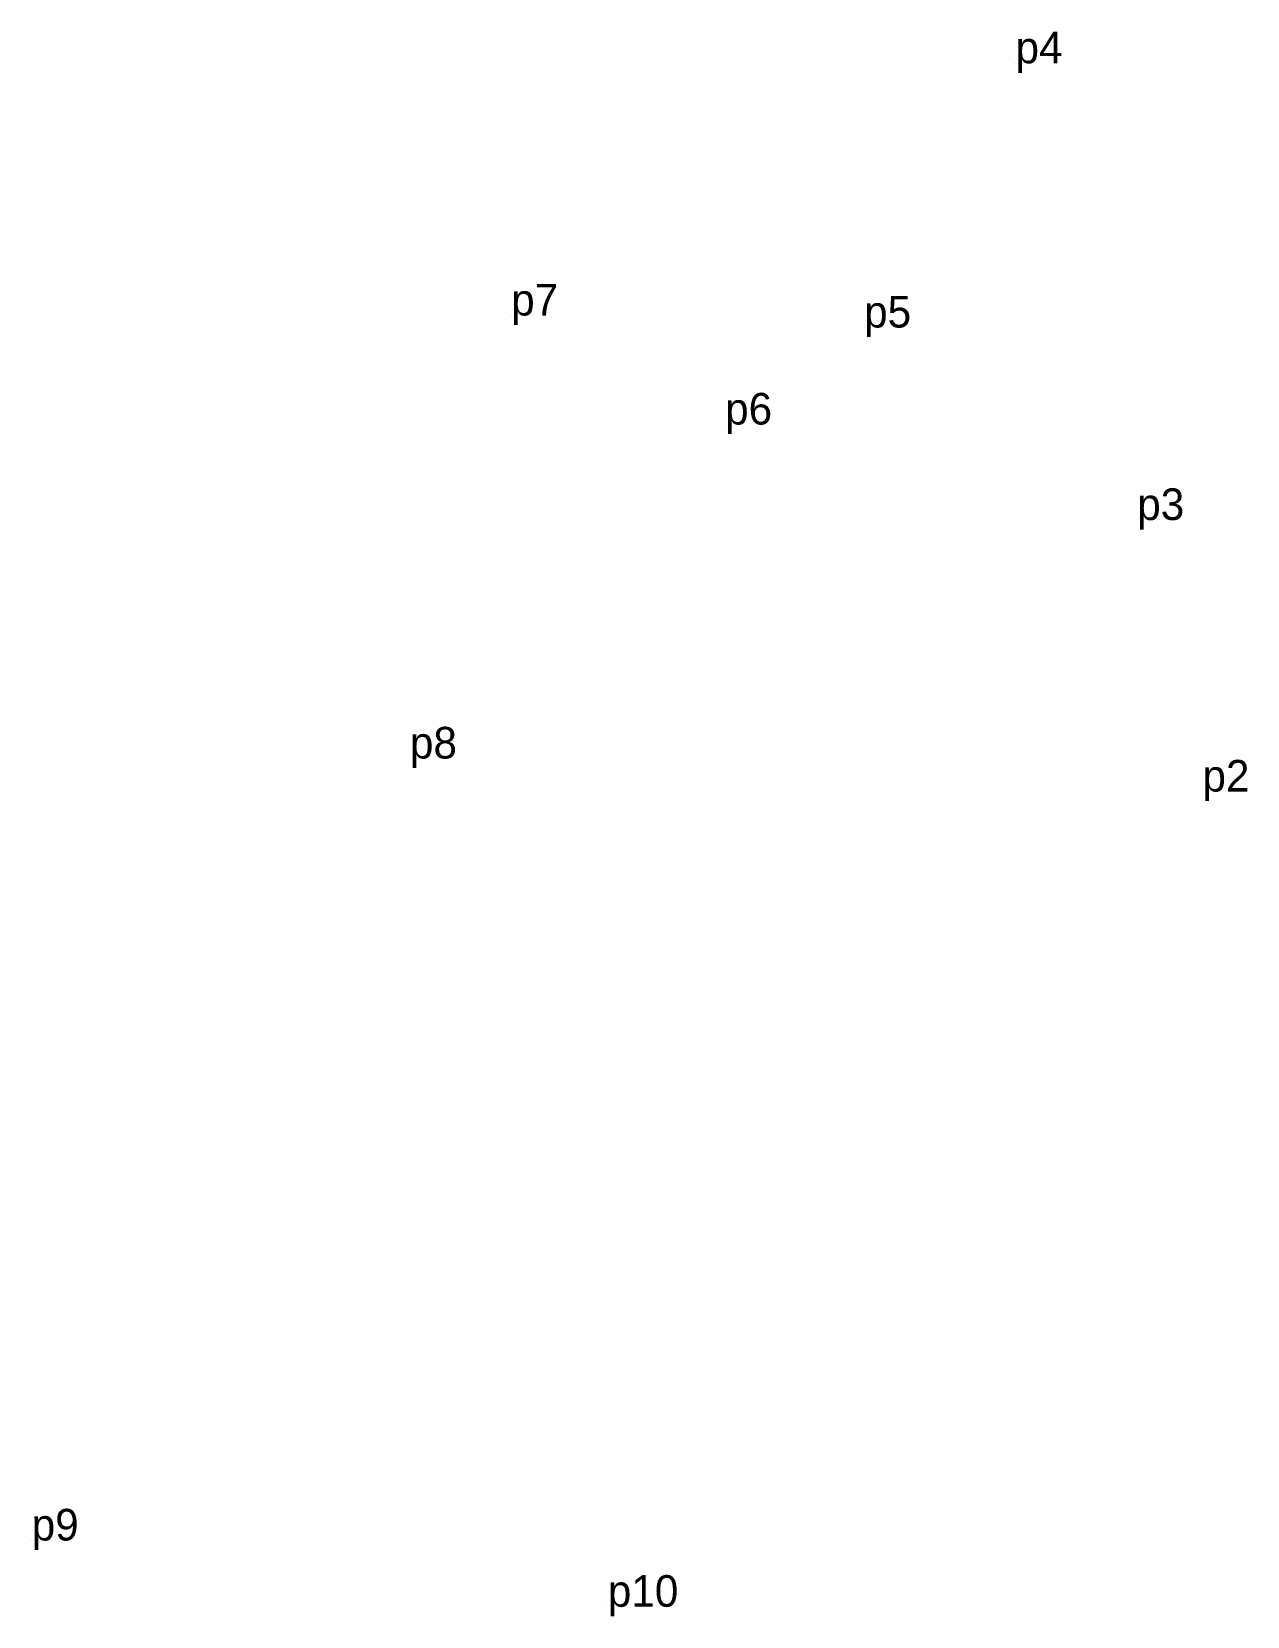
# Model space of a CAD drawing. Extents: x 535321 to 548784, y 1822832 to 1837269.
# Drawn here: x 535321.3 to 535390.5, y 1837179.1 to 1837269.3 of the extents above.
import ezdxf

# ---------------------------------------------------------------- set-up
doc = ezdxf.new("R2010")
doc.units = 0
doc.layers.add('Level 12', color=7, linetype='Continuous')
doc.layers.add('Level 7', color=7, linetype='Continuous')

msp = doc.modelspace()

# ---------------------------------------------------------------- linework, layer by layer
at = {"layer": 'Level 7'}
for p, q in [((535377.327, 1837267.522), (535377.327, 1837267.522)), ((535348.601, 1837253.162), (535348.601, 1837253.162)), ((535368.703, 1837252.479), (535368.703, 1837252.479)), ((535360.786, 1837246.956), (535360.786, 1837246.956)), ((535384.26, 1837241.52), (535384.26, 1837241.52)), ((535342.833, 1837227.941), (535342.833, 1837227.941)), ((535387.973, 1837226.06), (535387.973, 1837226.06)), ((535321.29, 1837183.42), (535321.29, 1837183.42)), ((535354.106, 1837179.647), (535354.106, 1837179.647))]:
    msp.add_line(p, q, dxfattribs=at)

# ---------------------------------------------------------------- texts
at = {"layer": 'Level 12'}
for s, p in [('p4', (535377.327, 1837267.522)), ('p7', (535348.601, 1837253.162)), ('p5', (535368.703, 1837252.479)), ('p6', (535360.786, 1837246.956)), ('p3', (535384.26, 1837241.52)), ('p8', (535342.833, 1837227.941)), ('p2', (535387.973, 1837226.06)), ('p9', (535321.29, 1837183.42)), ('p10', (535354.106, 1837179.647))]:
    msp.add_text(s, height=1.8, dxfattribs=at).set_placement(p)

doc.saveas('drawing.dxf')
